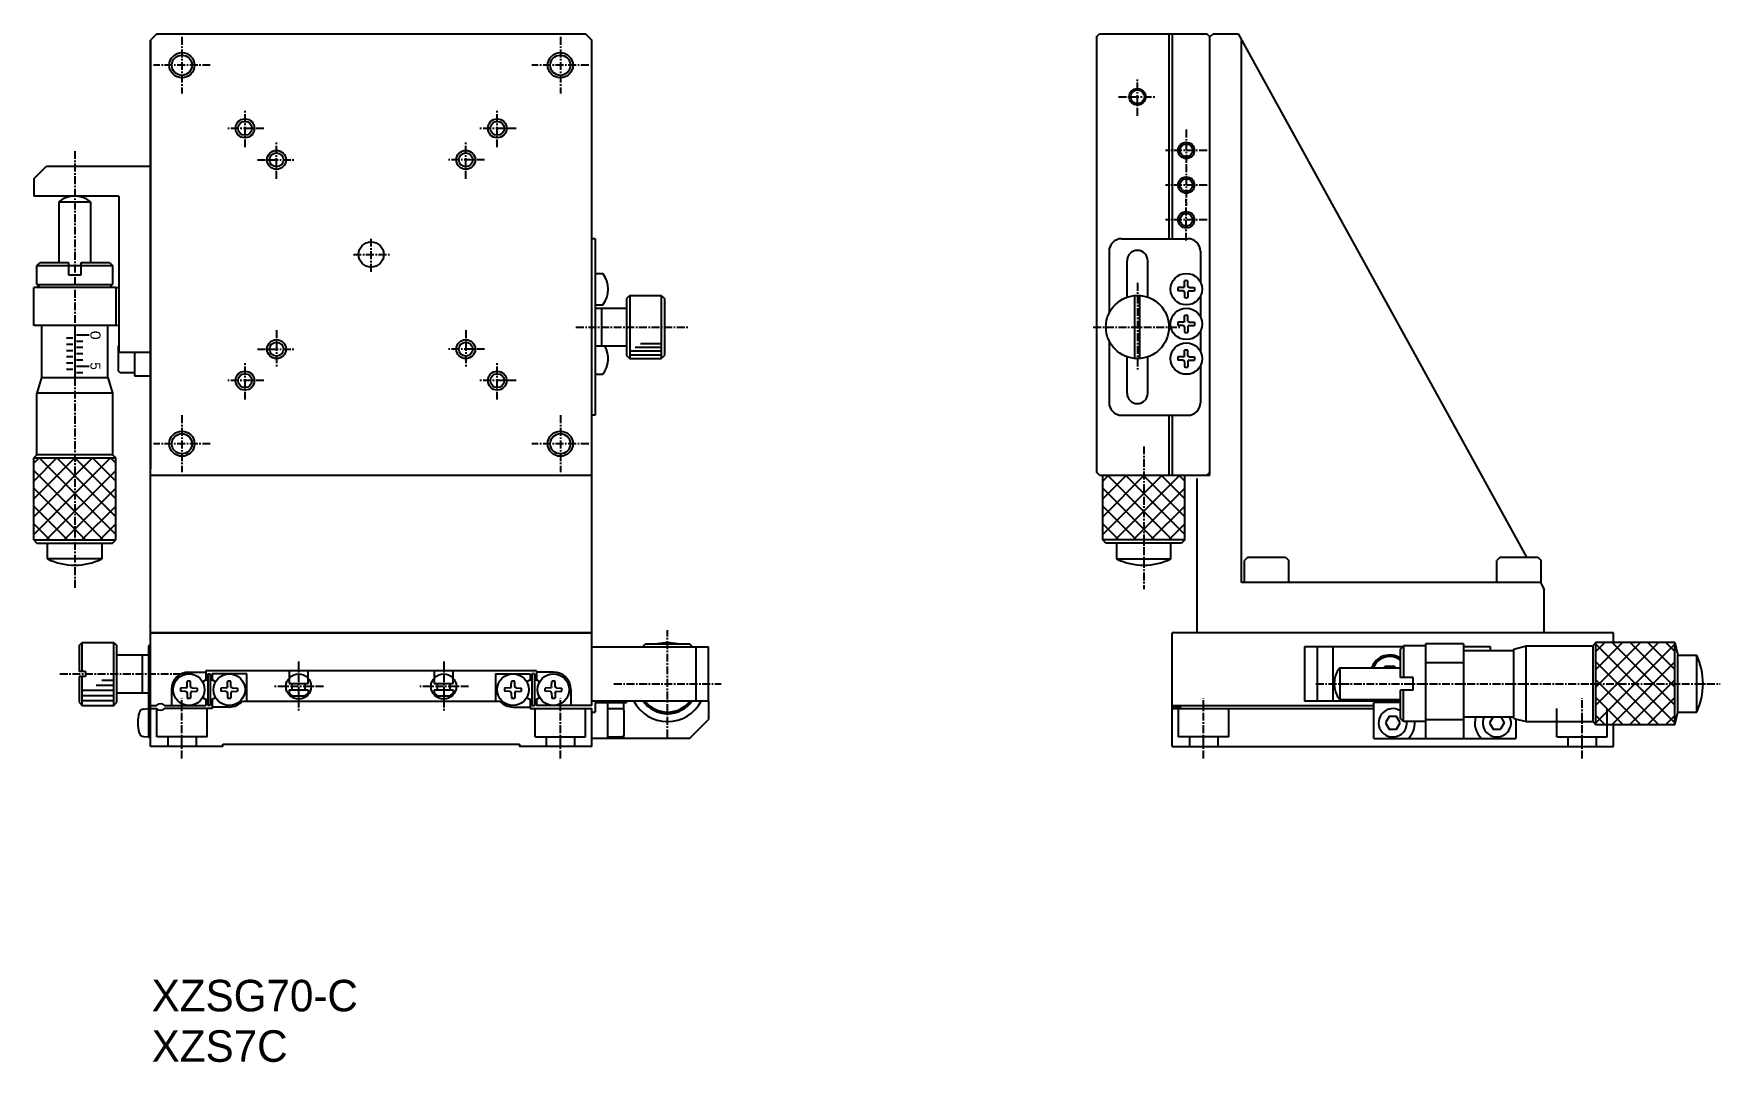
# Model space of a CAD drawing. Extents: x 38 to 305, y -1 to 162.
import ezdxf

# ---------------------------------------------------------------- set-up
doc = ezdxf.new("R2010")
doc.units = 0
doc.linetypes.add('CENTER', pattern=[2, 1.25, -0.25, 0.25, -0.25])
doc.layers.get('0').update_dxf_attribs({"linetype": 'CONTINUOUS'})
doc.layers.add('CENTER', color=1, linetype='CENTER')

msp = doc.modelspace()

# ---------------------------------------------------------------- linework, layer by layer
at = {"color": 7, "linetype": 'CONTINUOUS'}
for p, q in [((57.56, 162.31), (56.56, 161.31)), ((57.56, 162.31), (56.56, 161.31)), ((56.56, 67.31), (56.56, 161.31)), ((56.56, 161.31), (56.56, 93.31)), ((57.56, 162.31), (125.56, 162.31)), ((57.56, 162.31), (125.56, 162.31)), ((126.56, 161.31), (125.56, 162.31)), ((125.56, 162.31), (126.56, 161.31)), ((126.56, 67.31), (126.56, 161.31)), ((206.56, 161.81), (207.06, 162.31)), ((206.56, 161.81), (206.56, 92.81)), ((207.06, 162.31), (224.06, 162.31)), ((218.06, 162.31), (218.06, 129.81)), ((218.56, 162.31), (218.56, 129.81)), ((224.56, 161.81), (224.06, 162.31)), ((224.56, 161.81), (225.06, 162.31)), ((224.56, 92.31), (224.56, 161.81)), ((225.06, 162.31), (229.06, 162.31)), ((229.06, 162.31), (274.76, 79.31)), ((229.56, 75.31), (229.56, 161.22)), ((38.06, 139.31), (40.06, 141.31)), ((38.06, 139.31), (38.06, 136.56)), ((40.06, 141.31), (56.56, 141.31)), ((51.56, 136.56), (38.06, 136.56)), ((51.56, 136.56), (51.56, 111.81)), ((42.06, 135.68), (42.06, 126.06)), ((47.06, 135.68), (47.06, 126.06)), ((127.06, 129.81), (126.56, 129.81)), ((127.06, 129.81), (127.06, 101.81)), ((210.56, 129.81), (221.06, 129.81)), ((39.06, 126.06), (38.56, 125.56)), ((39.06, 126.06), (43.56, 126.06)), ((43.56, 126.06), (43.56, 124.06)), ((45.56, 124.06), (45.56, 126.06)), ((45.56, 126.06), (50.06, 126.06)), ((50.06, 126.06), (50.56, 125.56)), ((208.56, 127.81), (208.56, 117.99)), ((211.41, 120.59), (211.41, 126.31)), ((214.71, 120.45), (214.71, 126.31)), ((223.06, 127.81), (223.06, 122.9)), ((38.56, 122.56), (38.56, 125.56)), ((43.56, 125.56), (45.56, 125.56)), ((43.56, 124.06), (45.56, 124.06)), ((50.56, 125.56), (50.56, 122.56)), ((127.06, 124.31), (128.28, 124.31)), ((220.53, 122.31), (220.55, 123.13)), ((221.08, 122.31), (221.07, 123.13)), ((51.06, 122.06), (38.06, 122.06)), ((38.06, 116.06), (38.06, 122.06)), ((38.56, 122.56), (39.06, 122.06)), ((50.06, 122.06), (50.56, 122.56)), ((51.06, 122.06), (51.06, 116.06)), ((132.56, 120.81), (132.06, 120.31)), ((132.56, 120.81), (137.56, 120.81)), ((138.06, 120.31), (137.56, 120.81)), ((212.66, 110.83), (212.66, 120.79)), ((213.46, 110.83), (213.46, 120.79)), ((220.33, 122.08), (219.48, 122.07)), ((220.33, 121.54), (219.48, 121.55)), ((220.33, 122.08), (220.46, 122.14)), ((220.33, 121.54), (220.46, 121.48)), ((220.53, 122.31), (220.46, 122.14)), ((220.53, 121.31), (220.46, 121.48)), ((220.53, 121.31), (220.55, 120.49)), ((221.08, 121.31), (221.07, 120.49)), ((221.08, 122.31), (221.16, 122.14)), ((221.08, 121.31), (221.16, 121.48)), ((221.29, 122.08), (221.16, 122.14)), ((221.29, 121.54), (221.16, 121.48)), ((221.29, 122.08), (222.13, 122.07)), ((221.29, 121.54), (222.13, 121.55)), ((223.06, 120.72), (223.06, 117.4)), ((127.06, 119.31), (128.28, 119.31)), ((127.06, 118.81), (132.06, 118.81)), ((128.06, 118.81), (128.06, 112.81)), ((132.06, 120.31), (132.06, 111.31)), ((138.06, 120.31), (138.06, 111.31)), ((51.06, 116.06), (38.06, 116.06)), ((39.31, 116.06), (39.31, 107.81)), ((49.81, 107.81), (49.81, 116.06)), ((220.33, 116.58), (219.48, 116.57)), ((220.33, 116.04), (219.48, 116.05)), ((220.33, 116.58), (220.46, 116.64)), ((220.33, 116.04), (220.46, 115.98)), ((220.53, 116.81), (220.46, 116.64)), ((220.53, 115.81), (220.46, 115.98)), ((220.53, 116.81), (220.55, 117.63)), ((220.53, 115.81), (220.55, 114.99)), ((221.08, 116.81), (221.07, 117.63)), ((221.08, 115.81), (221.07, 114.99)), ((221.08, 116.81), (221.16, 116.64)), ((221.08, 115.81), (221.16, 115.98)), ((221.29, 116.58), (221.16, 116.64)), ((221.29, 116.04), (221.16, 115.98)), ((221.29, 116.58), (222.13, 116.57)), ((221.29, 116.04), (222.13, 116.05)), ((223.06, 115.22), (223.06, 111.9)), ((51.46, 112.76), (51.56, 112.86)), ((51.46, 112.76), (51.46, 108.86)), ((127.06, 112.81), (132.06, 112.81)), ((208.56, 113.63), (208.56, 103.81)), ((51.56, 111.81), (56.56, 111.81)), ((54.06, 111.81), (54.06, 108.06)), ((132.06, 111.31), (132.56, 110.81)), ((132.56, 110.81), (137.56, 110.81)), ((137.56, 110.81), (138.06, 111.31)), ((211.41, 105.31), (211.41, 111.02)), ((214.71, 105.31), (214.71, 111.16)), ((220.33, 111.08), (219.48, 111.07)), ((220.33, 110.54), (219.48, 110.55)), ((220.33, 111.08), (220.46, 111.14)), ((220.33, 110.54), (220.46, 110.48)), ((220.53, 111.31), (220.46, 111.14)), ((220.53, 110.31), (220.46, 110.48)), ((220.53, 111.31), (220.55, 112.13)), ((220.53, 110.31), (220.55, 109.49)), ((221.08, 111.31), (221.07, 112.13)), ((221.08, 110.31), (221.07, 109.49)), ((221.08, 111.31), (221.16, 111.14)), ((221.08, 110.31), (221.16, 110.48)), ((221.29, 111.08), (221.16, 111.14)), ((221.29, 110.54), (221.16, 110.48)), ((221.29, 111.08), (222.13, 111.07)), ((221.29, 110.54), (222.13, 110.55)), ((223.06, 109.72), (223.06, 103.81)), ((39.31, 107.81), (38.56, 105.31)), ((39.31, 107.81), (49.81, 107.81)), ((49.81, 107.81), (50.56, 105.31)), ((51.76, 108.56), (51.46, 108.86)), ((54.06, 108.56), (51.76, 108.56)), ((54.06, 108.06), (56.56, 108.06)), ((127.06, 108.31), (128.28, 108.31)), ((38.52, 105.31), (38.52, 95.56)), ((50.56, 105.31), (38.56, 105.31)), ((50.56, 105.31), (50.56, 95.56)), ((127.06, 101.81), (126.56, 101.81)), ((210.56, 101.81), (221.06, 101.81)), ((218.06, 101.81), (218.06, 92.31)), ((218.56, 101.81), (218.56, 92.31)), ((38.56, 95.56), (38.06, 95.06)), ((38.06, 82.06), (38.06, 95.06)), ((50.56, 95.56), (38.56, 95.56)), ((51.06, 95.06), (50.56, 95.56)), ((51.06, 82.06), (51.06, 95.06)), ((56.56, 92.31), (126.56, 92.31)), ((207.06, 92.31), (206.56, 92.81)), ((207.06, 92.31), (224.56, 92.31)), ((207.56, 82.06), (207.56, 92.31)), ((220.56, 82.06), (220.56, 92.31)), ((222.56, 67.31), (222.56, 91.81)), ((224.56, 92.81), (224.06, 92.31)), ((38.06, 82.06), (38.56, 81.56)), ((38.56, 81.56), (50.56, 81.56)), ((40.26, 79.06), (40.26, 81.56)), ((48.86, 81.56), (48.86, 79.06)), ((50.56, 81.56), (51.06, 82.06)), ((208.06, 81.56), (207.56, 82.06)), ((220.06, 81.56), (208.06, 81.56)), ((209.76, 81.56), (209.76, 79.06)), ((218.36, 79.06), (218.36, 81.56)), ((220.56, 82.06), (220.06, 81.56)), ((230.56, 79.31), (230.06, 78.81)), ((230.06, 75.31), (230.06, 78.81)), ((230.56, 79.31), (236.56, 79.31)), ((236.56, 79.31), (237.06, 78.81)), ((237.06, 75.31), (237.06, 78.81)), ((270.56, 79.31), (270.06, 78.81)), ((270.06, 75.31), (270.06, 78.81)), ((270.56, 79.31), (276.56, 79.31)), ((276.56, 79.31), (277.06, 78.81)), ((277.06, 75.31), (277.06, 78.81)), ((277.06, 75.31), (229.56, 75.31)), ((276.96, 75.31), (277.56, 74.22)), ((277.56, 67.31), (277.56, 74.22)), ((56.56, 67.31), (126.56, 67.31)), ((126.56, 67.31), (56.56, 67.31)), ((56.56, 49.31), (56.56, 67.31)), ((126.56, 55.81), (126.56, 67.31)), ((288.56, 67.31), (218.56, 67.31)), ((218.56, 49.31), (218.56, 67.31)), ((287.56, 67.31), (232.56, 67.31)), ((288.56, 65.73), (288.56, 67.31)), ((45.26, 65.31), (45.76, 65.81)), ((45.26, 65.31), (45.26, 61.21)), ((45.76, 65.81), (50.76, 65.81)), ((50.76, 65.81), (51.26, 65.31)), ((51.26, 56.31), (51.26, 65.31)), ((56.56, 65.26), (56.26, 65.26)), ((56.26, 65.26), (56.26, 50.76)), ((126.56, 65.11), (145.06, 65.11)), ((134.61, 65.11), (135.06, 65.56)), ((135.06, 65.56), (142.06, 65.56)), ((142.51, 65.11), (142.06, 65.56)), ((143.06, 65.11), (143.06, 56.51)), ((145.06, 56.51), (145.06, 65.11)), ((239.56, 65.11), (239.56, 56.51)), ((255.11, 65.11), (239.56, 65.11)), ((241.56, 65.11), (241.56, 56.51)), ((244.06, 65.11), (244.06, 56.51)), ((254.76, 64.76), (255.26, 65.26)), ((254.76, 60.26), (254.76, 64.76)), ((258.76, 65.26), (255.26, 65.26)), ((258.76, 65.56), (258.76, 50.56)), ((264.76, 65.56), (258.76, 65.56)), ((264.76, 65.56), (264.76, 50.56)), ((269.06, 65.11), (264.76, 65.11)), ((264.76, 64.51), (272.76, 64.51)), ((269.06, 64.51), (269.06, 65.11)), ((272.76, 64.76), (274.69, 65.28)), ((272.76, 53.76), (272.76, 64.76)), ((274.69, 65.28), (285.26, 65.28)), ((274.69, 53.24), (274.69, 65.24)), ((285.76, 65.78), (285.26, 65.28)), ((285.26, 65.28), (285.26, 53.24)), ((298.26, 65.78), (285.76, 65.78)), ((298.26, 65.78), (298.76, 63.76)), ((51.26, 63.81), (56.26, 63.81)), ((55.26, 63.81), (55.26, 57.81)), ((245.14, 61.76), (254.76, 61.76)), ((252.16, 61.76), (252.34, 62.06)), ((252.34, 62.06), (253.78, 62.06)), ((253.95, 61.76), (253.78, 62.06)), ((264.76, 62.56), (258.76, 62.56)), ((298.76, 63.76), (301.76, 63.76)), ((298.76, 54.76), (298.76, 63.76)), ((46.26, 61.21), (45.26, 61.21)), ((46.26, 60.41), (45.26, 60.41)), ((45.26, 60.41), (45.26, 56.31)), ((46.26, 61.21), (46.26, 60.41)), ((62.38, 58.81), (62.4, 59.63)), ((62.66, 61.11), (65.36, 61.11)), ((62.93, 58.81), (62.92, 59.63)), ((65.06, 59.69), (65.36, 59.86)), ((65.36, 61.31), (65.36, 59.86)), ((117.76, 61.31), (65.36, 61.31)), ((65.66, 60.81), (65.66, 55.81)), ((65.66, 60.81), (66.06, 60.81)), ((66.06, 60.81), (66.06, 55.81)), ((71.86, 60.81), (66.36, 60.81)), ((66.36, 60.81), (66.36, 59.86)), ((66.66, 59.69), (66.36, 59.86)), ((68.78, 58.81), (68.8, 59.63)), ((69.33, 58.81), (69.32, 59.63)), ((71.86, 56.51), (71.86, 60.81)), ((78.56, 61.31), (78.56, 59.31)), ((78.56, 59.31), (81.56, 59.31)), ((79.06, 58.31), (79.06, 59.31)), ((81.06, 59.31), (81.06, 58.31)), ((81.56, 59.31), (81.56, 61.31)), ((101.56, 61.31), (101.56, 59.31)), ((101.56, 59.31), (104.56, 59.31)), ((102.06, 58.31), (102.06, 59.31)), ((104.06, 59.31), (104.06, 58.31)), ((104.56, 59.31), (104.56, 61.31)), ((111.26, 60.81), (111.26, 56.51)), ((111.26, 60.81), (116.76, 60.81)), ((113.78, 58.81), (113.8, 59.63)), ((114.33, 58.81), (114.32, 59.63)), ((116.46, 59.69), (116.76, 59.86)), ((116.76, 60.81), (116.76, 59.86)), ((117.06, 60.81), (117.06, 55.81)), ((117.46, 60.81), (117.06, 60.81)), ((117.46, 60.81), (117.46, 55.81)), ((117.76, 61.31), (117.76, 59.86)), ((120.46, 61.11), (117.76, 61.11)), ((118.06, 59.69), (117.76, 59.86)), ((120.18, 58.81), (120.2, 59.63)), ((120.73, 58.81), (120.72, 59.63)), ((256.76, 60.26), (254.76, 60.26)), ((256.76, 58.26), (256.76, 60.26)), ((45.26, 56.31), (45.76, 55.81)), ((50.76, 55.81), (51.26, 56.31)), ((51.26, 57.81), (56.26, 57.81)), ((59.91, 58.36), (59.91, 55.81)), ((62.18, 58.58), (61.33, 58.57)), ((62.18, 58.04), (61.33, 58.05)), ((62.18, 58.58), (62.31, 58.64)), ((62.18, 58.04), (62.31, 57.98)), ((62.38, 58.81), (62.31, 58.64)), ((62.38, 57.81), (62.31, 57.98)), ((62.38, 57.81), (62.4, 56.99)), ((62.93, 57.81), (62.92, 56.99)), ((62.93, 58.81), (63.01, 58.64)), ((62.93, 57.81), (63.01, 57.98)), ((63.14, 58.58), (63.01, 58.64)), ((63.14, 58.04), (63.01, 57.98)), ((63.14, 58.58), (63.98, 58.57)), ((63.14, 58.04), (63.98, 58.05)), ((65.06, 56.93), (65.36, 56.76)), ((65.36, 56.76), (65.36, 55.81)), ((66.66, 56.93), (66.36, 56.76)), ((66.36, 56.76), (66.36, 55.31)), ((68.58, 58.58), (67.73, 58.57)), ((68.58, 58.04), (67.73, 58.05)), ((68.58, 58.58), (68.71, 58.64)), ((68.58, 58.04), (68.71, 57.98)), ((68.78, 58.81), (68.71, 58.64)), ((68.78, 57.81), (68.71, 57.98)), ((68.78, 57.81), (68.8, 56.99)), ((69.33, 57.81), (69.32, 56.99)), ((69.33, 58.81), (69.41, 58.64)), ((69.33, 57.81), (69.41, 57.98)), ((69.54, 58.58), (69.41, 58.64)), ((69.54, 58.04), (69.41, 57.98)), ((69.54, 58.58), (70.38, 58.57)), ((69.54, 58.04), (70.38, 58.05)), ((71.14, 56.51), (111.98, 56.51)), ((78.56, 58.31), (81.56, 58.31)), ((78.56, 58.31), (78.56, 57.81)), ((79.06, 57.31), (78.56, 57.81)), ((79.06, 57.31), (81.06, 57.31)), ((81.06, 57.31), (81.56, 57.81)), ((81.56, 58.31), (81.56, 57.81)), ((101.56, 58.31), (104.56, 58.31)), ((101.56, 58.31), (101.56, 57.81)), ((102.06, 57.31), (101.56, 57.81)), ((102.06, 57.31), (104.06, 57.31)), ((104.06, 57.31), (104.56, 57.81)), ((104.56, 58.31), (104.56, 57.81)), ((113.58, 58.58), (112.73, 58.57)), ((113.58, 58.04), (112.73, 58.05)), ((113.58, 58.58), (113.71, 58.64)), ((113.58, 58.04), (113.71, 57.98)), ((113.78, 58.81), (113.71, 58.64)), ((113.78, 57.81), (113.71, 57.98)), ((113.78, 57.81), (113.8, 56.99)), ((114.33, 57.81), (114.32, 56.99)), ((114.33, 58.81), (114.41, 58.64)), ((114.33, 57.81), (114.41, 57.98)), ((114.54, 58.58), (114.41, 58.64)), ((114.54, 58.04), (114.41, 57.98)), ((114.54, 58.58), (115.38, 58.57)), ((114.54, 58.04), (115.38, 58.05)), ((116.46, 56.93), (116.76, 56.76)), ((116.76, 56.76), (116.76, 55.31)), ((118.06, 56.93), (117.76, 56.76)), ((117.76, 56.76), (117.76, 55.81)), ((119.98, 58.58), (119.13, 58.57)), ((119.98, 58.04), (119.13, 58.05)), ((119.98, 58.58), (120.11, 58.64)), ((119.98, 58.04), (120.11, 57.98)), ((120.18, 58.81), (120.11, 58.64)), ((120.18, 57.81), (120.11, 57.98)), ((120.18, 57.81), (120.2, 56.99)), ((120.73, 57.81), (120.72, 56.99)), ((120.73, 58.81), (120.81, 58.64)), ((120.73, 57.81), (120.81, 57.98)), ((120.94, 58.58), (120.81, 58.64)), ((120.94, 58.04), (120.81, 57.98)), ((120.94, 58.58), (121.78, 58.57)), ((120.94, 58.04), (121.78, 58.05)), ((123.21, 58.36), (123.21, 55.81)), ((145.06, 56.51), (126.56, 56.51)), ((127.06, 56.26), (132.06, 56.26)), ((127.06, 56.26), (127.06, 54.76)), ((129.06, 56.26), (129.06, 50.56)), ((131.56, 56.26), (131.56, 55.11)), ((132.06, 56.51), (132.06, 56.26)), ((145.06, 56.51), (145.06, 53.56)), ((254.76, 56.51), (239.56, 56.51)), ((245.14, 56.76), (254.76, 56.76)), ((250.56, 50.56), (250.56, 56.26)), ((254.76, 56.26), (250.56, 56.26)), ((256.76, 58.26), (254.76, 58.26)), ((254.76, 53.76), (254.76, 58.26)), ((45.76, 55.81), (50.76, 55.81)), ((55.48, 55.24), (56.26, 55.31)), ((56.56, 55.81), (57.5, 55.81)), ((56.56, 55.31), (57.5, 55.31)), ((58.82, 55.81), (65.36, 55.81)), ((66.36, 55.31), (58.82, 55.31)), ((66.06, 55.81), (65.66, 55.81)), ((69.06, 55.56), (66.36, 55.56)), ((114.06, 55.56), (116.76, 55.56)), ((116.76, 55.31), (126.56, 55.31)), ((117.06, 55.81), (117.46, 55.81)), ((126.56, 55.81), (117.76, 55.81)), ((126.56, 49.31), (126.56, 55.31)), ((126.56, 54.76), (127.06, 54.76)), ((129.06, 55.31), (131.36, 55.31)), ((129.06, 55.31), (129.06, 50.81)), ((131.36, 55.31), (131.66, 55.01)), ((131.66, 51.11), (131.66, 55.01)), ((142.06, 50.56), (145.06, 53.56)), ((218.56, 55.81), (250.56, 55.81)), ((219.96, 55.56), (218.56, 55.56)), ((218.56, 55.31), (250.56, 55.31)), ((219.96, 55.56), (219.96, 55.81)), ((252.98, 54.06), (252.4, 53.06)), ((254.14, 54.06), (252.98, 54.06)), ((254.71, 53.06), (254.14, 54.06)), ((255.26, 53.26), (254.76, 53.76)), ((258.76, 53.56), (264.76, 53.56)), ((264.76, 54.01), (272.76, 54.01)), ((269.45, 54.01), (268.9, 53.06)), ((270.67, 54.01), (271.21, 53.06)), ((272.76, 53.76), (274.69, 53.24)), ((273.06, 53.68), (273.06, 50.56)), ((298.26, 52.74), (298.76, 54.76)), ((298.76, 54.76), (301.76, 54.76)), ((55.48, 50.88), (56.26, 50.81)), ((131.66, 51.11), (131.36, 50.81)), ((131.56, 51.01), (131.56, 50.56)), ((252.4, 53.06), (252.98, 52.06)), ((252.98, 52.06), (254.14, 52.06)), ((254.14, 52.06), (254.71, 53.06)), ((258.76, 53.26), (255.26, 53.26)), ((268.9, 53.06), (269.48, 52.06)), ((269.48, 52.06), (270.64, 52.06)), ((271.21, 53.06), (270.64, 52.06)), ((274.69, 53.24), (285.26, 53.24)), ((285.76, 52.74), (285.26, 53.24)), ((298.26, 52.74), (285.76, 52.74)), ((288.56, 49.31), (288.56, 52.69)), ((56.26, 50.76), (56.56, 50.76)), ((68.06, 49.31), (56.56, 49.31)), ((68.06, 49.31), (68.06, 49.66)), ((68.06, 49.66), (115.06, 49.66)), ((115.06, 49.66), (115.06, 49.31)), ((126.56, 49.31), (115.06, 49.31)), ((142.06, 50.56), (126.56, 50.56)), ((129.06, 50.81), (131.36, 50.81)), ((218.56, 49.31), (288.56, 49.31)), ((250.56, 50.56), (273.06, 50.56))]:
    msp.add_line(p, q, dxfattribs=at)
at = {"color": 3, "linetype": 'CONTINUOUS'}
for p, q in [((42.06, 135.68), (47.06, 135.68)), ((38.56, 125.56), (43.56, 125.56)), ((45.56, 125.56), (50.56, 125.56)), ((38.56, 122.56), (50.56, 122.56)), ((132.56, 120.81), (132.56, 110.81)), ((137.56, 120.81), (137.56, 110.81)), ((44.56, 116.06), (44.56, 108.06)), ((44.26, 114.06), (43.26, 114.06)), ((44.26, 113.06), (43.26, 113.06)), ((44.86, 114.56), (46.86, 114.56)), ((44.86, 113.56), (45.86, 113.56)), ((45.86, 112.56), (44.86, 112.56)), ((133.42, 112.61), (137.56, 112.61)), ((134.29, 113.21), (137.56, 113.21)), ((44.26, 112.06), (43.26, 112.06)), ((44.26, 111.06), (43.26, 111.06)), ((44.26, 110.06), (43.26, 110.06)), ((45.86, 111.56), (44.86, 111.56)), ((45.86, 110.56), (44.86, 110.56)), ((132.56, 112.01), (137.56, 112.01)), ((132.56, 111.41), (137.56, 111.41)), ((44.26, 109.06), (43.26, 109.06)), ((46.86, 109.56), (44.86, 109.56)), ((45.86, 108.56), (44.86, 108.56)), ((38.06, 82.9), (50.22, 95.06)), ((38.06, 95.06), (51.06, 95.06)), ((38.06, 91.39), (41.73, 95.06)), ((38.06, 88.56), (44.56, 95.06)), ((38.06, 85.73), (47.39, 95.06)), ((38.06, 94.22), (38.9, 95.06)), ((38.9, 95.06), (51.06, 82.9)), ((41.73, 95.06), (51.06, 85.73)), ((44.56, 95.06), (51.06, 88.56)), ((47.39, 95.06), (51.06, 91.39)), ((50.22, 95.06), (51.06, 94.22)), ((38.06, 93.07), (49.07, 82.06)), ((40.04, 82.06), (51.06, 93.07)), ((216.97, 92.31), (207.56, 82.9)), ((214.14, 92.31), (207.56, 85.73)), ((211.31, 92.31), (207.56, 88.56)), ((208.48, 92.31), (207.56, 91.39)), ((218.57, 82.06), (208.32, 92.31)), ((219.79, 92.31), (209.54, 82.06)), ((220.56, 82.9), (211.15, 92.31)), ((220.56, 85.73), (213.98, 92.31)), ((220.56, 88.56), (216.81, 92.31)), ((220.56, 91.39), (219.64, 92.31)), ((38.06, 90.25), (46.25, 82.06)), ((42.87, 82.06), (51.06, 90.25)), ((215.75, 82.06), (207.56, 90.25)), ((220.56, 90.25), (212.37, 82.06)), ((38.06, 87.42), (43.42, 82.06)), ((45.7, 82.06), (51.06, 87.42)), ((212.92, 82.06), (207.56, 87.42)), ((220.56, 87.42), (215.2, 82.06)), ((38.06, 84.59), (40.59, 82.06)), ((48.53, 82.06), (51.06, 84.59)), ((210.09, 82.06), (207.56, 84.59)), ((220.56, 84.59), (218.03, 82.06)), ((38.06, 82.06), (51.06, 82.06)), ((220.56, 82.06), (207.56, 82.06)), ((48.86, 79.06), (40.26, 79.06)), ((209.76, 79.06), (218.36, 79.06)), ((45.76, 61.21), (45.76, 65.81)), ((50.76, 55.81), (50.76, 65.81)), ((255.26, 65.26), (255.26, 60.26)), ((285.76, 52.74), (285.76, 65.78)), ((285.76, 61.53), (290, 65.78)), ((285.76, 58.71), (292.83, 65.78)), ((285.76, 55.88), (295.66, 65.78)), ((285.76, 64.36), (287.17, 65.78)), ((285.76, 65.55), (298.26, 53.05)), ((285.76, 53.05), (298.26, 65.55)), ((288.36, 65.78), (298.26, 55.88)), ((291.19, 65.78), (298.26, 58.71)), ((294.02, 65.78), (298.26, 61.53)), ((296.84, 65.78), (298.26, 64.36)), ((298.26, 52.74), (298.26, 65.78)), ((245.14, 61.76), (245.14, 56.76)), ((285.76, 62.72), (295.74, 52.74)), ((288.28, 52.74), (298.26, 62.72)), ((301.76, 54.76), (301.76, 63.76)), ((45.76, 55.81), (45.76, 60.41)), ((47.94, 59.01), (50.76, 59.01)), ((48.85, 59.81), (50.76, 59.81)), ((285.76, 59.89), (292.91, 52.74)), ((291.11, 52.74), (298.26, 59.89)), ((45.76, 58.21), (50.76, 58.21)), ((45.76, 57.41), (50.76, 57.41)), ((45.76, 56.61), (50.76, 56.61)), ((255.26, 53.26), (255.26, 58.26)), ((285.76, 57.06), (290.08, 52.74)), ((293.94, 52.74), (298.26, 57.06)), ((57.56, 50.81), (57.56, 55.26)), ((65.56, 50.81), (65.56, 55.31)), ((117.56, 50.81), (117.56, 55.31)), ((125.56, 50.81), (125.56, 55.31)), ((219.56, 50.81), (219.56, 55.31)), ((227.56, 50.81), (227.56, 55.31)), ((279.56, 50.81), (279.56, 55.31)), ((285.76, 54.24), (287.25, 52.74)), ((287.56, 50.81), (287.56, 55.31)), ((296.77, 52.74), (298.26, 54.24)), ((65.56, 50.81), (57.56, 50.81)), ((59.31, 50.81), (59.31, 49.31)), ((63.81, 50.81), (63.81, 49.31)), ((117.56, 50.81), (125.56, 50.81)), ((119.31, 50.81), (119.31, 49.31)), ((123.81, 50.81), (123.81, 49.31)), ((227.56, 50.81), (219.56, 50.81)), ((221.31, 50.81), (221.31, 49.31)), ((225.81, 50.81), (225.81, 49.31)), ((279.56, 50.81), (287.56, 50.81)), ((281.31, 50.81), (281.31, 49.31)), ((285.81, 50.81), (285.81, 49.31))]:
    msp.add_line(p, q, dxfattribs=at)
for centre, radius in [((61.56, 157.31), 2), ((121.56, 157.31), 2), ((213.06, 152.31), 1.3), ((71.56, 147.31), 1.5), ((111.56, 147.31), 1.5), ((220.81, 143.81), 1.3), ((220.81, 143.81), 1), ((76.56, 142.31), 1.5), ((106.56, 142.31), 1.5), ((220.81, 138.31), 1.3), ((220.81, 138.31), 1), ((220.81, 132.81), 1.3), ((220.81, 132.81), 1), ((76.56, 112.31), 1.5), ((106.56, 112.31), 1.5), ((71.56, 107.31), 1.5), ((111.56, 107.31), 1.5), ((61.56, 97.31), 2), ((121.56, 97.31), 2), ((80.06, 58.81), 2), ((103.06, 58.81), 2)]:
    msp.add_circle(centre, radius, dxfattribs=at)
at = {"color": 7, "linetype": 'CONTINUOUS'}
for centre, radius in [((61.56, 157.31), 1.6), ((121.56, 157.31), 1.6), ((213.06, 152.31), 1.1), ((71.56, 147.31), 1.1), ((111.56, 147.31), 1.1), ((76.56, 142.31), 1.1), ((106.56, 142.31), 1.1), ((91.56, 127.31), 2), ((220.81, 121.81), 2.5), ((213.06, 115.81), 5), ((220.81, 116.31), 2.5), ((76.56, 112.31), 1.1), ((106.56, 112.31), 1.1), ((220.81, 110.81), 2.5), ((71.56, 107.31), 1.1), ((111.56, 107.31), 1.1), ((61.56, 97.31), 1.6), ((121.56, 97.31), 1.6), ((62.66, 58.31), 2.5), ((69.06, 58.31), 2.5), ((114.06, 58.31), 2.5), ((120.46, 58.31), 2.5)]:
    msp.add_circle(centre, radius, dxfattribs=at)
for centre, radius, start, end in [((44.56, 132.56), 4, 51.3178, 128.6822), ((210.56, 127.81), 2, 90, 180), ((221.06, 127.81), 2, 0, 90), ((213.06, 126.31), 1.65, 0, 180), ((125.16, 121.81), 4, 321.3178, 38.6822), ((220.81, 121.81), 1.35, 78.8959, 101.1041), ((51.06, 125.06), 3, 270, 279.5941), ((220.81, 121.81), 1.35, 168.8959, 191.1041), ((220.81, 121.81), 1.35, 258.8959, 281.1041), ((220.81, 121.81), 1.35, 348.8959, 11.1041), ((51.06, 113.06), 3, 80.4059, 90), ((220.81, 116.31), 1.35, 168.8959, 191.1041), ((220.81, 116.31), 1.35, 78.8959, 101.1041), ((220.81, 116.31), 1.35, 348.8959, 11.1041), ((125.16, 110.81), 4, 321.3178, 30), ((220.81, 116.31), 1.35, 258.8959, 281.1041), ((220.81, 110.81), 1.35, 168.8959, 191.1041), ((220.81, 110.81), 1.35, 78.8959, 101.1041), ((220.81, 110.81), 1.35, 348.8959, 11.1041), ((220.81, 110.81), 1.35, 258.8959, 281.1041), ((213.06, 105.31), 1.65, 180, 0), ((210.56, 103.81), 2, 180, 270), ((221.06, 103.81), 2, 270, 0), ((44.56, 87.8), 9.75, 243.8162, 296.1838), ((214.06, 87.8), 9.75, 243.8162, 296.1838), ((138.56, 59.26), 6.5, 75.75, 104.25), ((248.26, 59.26), 4, 141.3178, 218.7225), ((253.06, 60.81), 3, 55.4819, 159.5127), ((253.06, 60.81), 2.75, 51.8165, 157.5537), ((292.13, 59.26), 10.62, 334.9423, 25.0577), ((62.66, 58.36), 2.75, 90, 180), ((62.66, 58.31), 1.35, 78.8959, 101.1041), ((65.86, 58.31), 1.59, 97.2376, 129.8488), ((65.97, 58.19), 1.75, 121.3783, 130.324), ((65.86, 58.31), 1.59, 50.1512, 82.7624), ((65.74, 58.19), 1.75, 49.676, 58.6217), ((69.06, 58.31), 1.35, 78.8959, 101.1041), ((114.06, 58.31), 1.35, 78.8959, 101.1041), ((117.26, 58.31), 1.59, 97.2376, 129.8488), ((117.37, 58.19), 1.75, 121.3783, 130.324), ((117.26, 58.31), 1.59, 50.1512, 82.7624), ((117.14, 58.19), 1.75, 49.676, 58.6217), ((120.46, 58.31), 1.35, 78.8959, 101.1041), ((120.46, 58.36), 2.75, 0, 90), ((62.66, 58.31), 1.35, 168.8959, 191.1041), ((62.66, 58.31), 1.35, 258.8959, 281.1041), ((62.66, 58.31), 1.35, 348.8959, 11.1041), ((65.97, 58.42), 1.75, 229.676, 238.6217), ((65.86, 58.31), 1.59, 230.1512, 262.7624), ((65.86, 58.31), 1.59, 277.2376, 309.8488), ((65.74, 58.42), 1.75, 301.3783, 310.324), ((69.06, 58.31), 1.35, 168.8959, 191.1041), ((69.06, 58.31), 1.35, 258.8959, 281.1041), ((69.06, 58.31), 2.75, 270, 319.1148), ((69.06, 58.31), 1.35, 348.8959, 11.1041), ((114.06, 58.31), 2.75, 220.8852, 270), ((114.06, 58.31), 1.35, 168.8959, 191.1041), ((114.06, 58.31), 1.35, 258.8959, 281.1041), ((114.06, 58.31), 1.35, 348.8959, 11.1041), ((117.37, 58.42), 1.75, 229.676, 238.6217), ((117.26, 58.31), 1.59, 230.1512, 262.7624), ((117.26, 58.31), 1.59, 277.2376, 309.8488), ((117.14, 58.42), 1.75, 301.3783, 310.324), ((120.46, 58.31), 1.35, 168.8959, 191.1041), ((120.46, 58.31), 1.35, 258.8959, 281.1041), ((120.46, 58.31), 1.35, 348.8959, 11.1041), ((138.56, 59.26), 6, 207.2796, 332.7204), ((138.56, 59.26), 4.5, 217.6699, 322.3301), ((60.56, 53.06), 6, 164.7184, 195.4427), ((55.55, 54.44), 0.8, 95, 164.5573), ((58.16, 55.06), 1, 48.5904, 131.4096), ((58.16, 56.06), 1, 228.5904, 311.4096), ((253.56, 53.06), 2.25, 57.769, 5.0997), ((270.06, 53.06), 3.5, 164.2507, 225.5847), ((270.06, 53.06), 2.25, 155.025, 24.975), ((55.55, 51.68), 0.8, 195.4427, 265), ((253.56, 53.06), 3.5, 314.4153, 3.2758)]:
    msp.add_arc(centre, radius, start, end, dxfattribs=at)
at = {"color": 3, "linetype": 'CONTINUOUS'}
msp.add_arc((138.56, 59.26), 4.75, 215.3765, 324.6235, dxfattribs=at)
at = {"layer": 'CENTER', "color": 1, "linetype": 'CENTER'}
for p, q in [((61.56, 161.81), (61.56, 152.81)), ((121.56, 161.81), (121.56, 152.81)), ((66.06, 157.31), (57.06, 157.31)), ((126.06, 157.31), (117.06, 157.31)), ((213.06, 149.31), (213.06, 155.31)), ((71.56, 144.31), (71.56, 150.31)), ((111.56, 144.31), (111.56, 150.31)), ((210.06, 152.31), (216.06, 152.31)), ((74.56, 147.31), (68.56, 147.31)), ((114.56, 147.31), (108.56, 147.31)), ((220.81, 147.11), (220.81, 140.51)), ((76.56, 139.31), (76.56, 145.31)), ((106.56, 139.31), (106.56, 145.31)), ((44.56, 143.71), (44.56, 74.23)), ((73.56, 142.31), (79.56, 142.31)), ((109.56, 142.31), (103.56, 142.31)), ((224.11, 143.81), (217.51, 143.81)), ((220.81, 141.61), (220.81, 135.01)), ((224.11, 138.31), (217.51, 138.31)), ((220.81, 129.51), (220.81, 136.11)), ((224.11, 132.81), (217.51, 132.81)), ((91.56, 124.56), (91.56, 129.96)), ((88.74, 127.31), (94.69, 127.31)), ((213.06, 122.81), (213.06, 108.81)), ((76.56, 115.31), (76.56, 109.31)), ((106.56, 115.31), (106.56, 109.31)), ((124.03, 115.81), (141.93, 115.81)), ((206.06, 115.81), (220.06, 115.81)), ((71.56, 104.31), (71.56, 110.31)), ((73.56, 112.31), (79.56, 112.31)), ((109.56, 112.31), (103.56, 112.31)), ((111.56, 104.31), (111.56, 110.31)), ((74.56, 107.31), (68.56, 107.31)), ((114.56, 107.31), (108.56, 107.31)), ((61.56, 101.81), (61.56, 92.81)), ((121.56, 101.81), (121.56, 92.81)), ((66.06, 97.31), (57.06, 97.31)), ((126.06, 97.31), (117.06, 97.31)), ((214.06, 96.89), (214.06, 74.23)), ((138.56, 50.76), (138.56, 67.76)), ((80.06, 62.76), (80.06, 54.86)), ((103.06, 62.76), (103.06, 54.86)), ((42.19, 60.81), (62.92, 60.81)), ((130.06, 59.26), (147.06, 59.26)), ((241.37, 59.26), (305.48, 59.26)), ((61.56, 47.41), (61.56, 56.94)), ((84.01, 58.81), (76.11, 58.81)), ((107.01, 58.81), (99.11, 58.81)), ((121.56, 47.41), (121.56, 56.94)), ((223.56, 47.41), (223.56, 56.94)), ((283.56, 47.41), (283.56, 56.94))]:
    msp.add_line(p, q, dxfattribs=at)

# ---------------------------------------------------------------- texts
at = {"color": 3, "linetype": 'CONTINUOUS', "width": 1.2}
msp.add_text('0', height=1.6, rotation=270, dxfattribs=at).set_placement((47.04, 115.22))
at = {"color": 3, "linetype": 'CONTINUOUS'}
msp.add_text('5', height=1.6, rotation=270, dxfattribs=at).set_placement((47.04, 110.22))
at = {"color": 7, "linetype": 'CONTINUOUS'}
for s, p in [('XZSG70-C', (56.76, 7.31)), ('XZS7C', (56.76, -0.69))]:
    msp.add_text(s, height=5, dxfattribs=at).set_placement(p)

doc.saveas('drawing.dxf')
